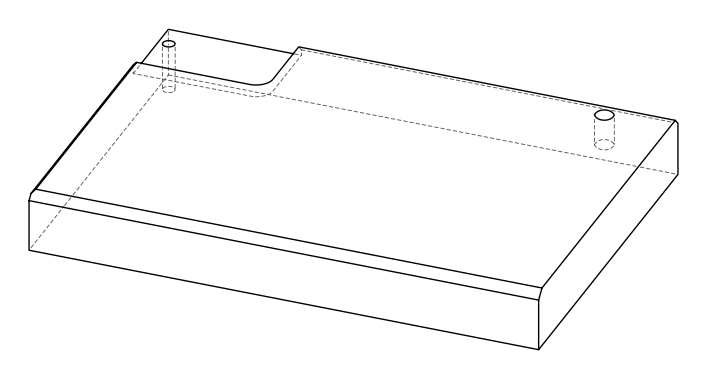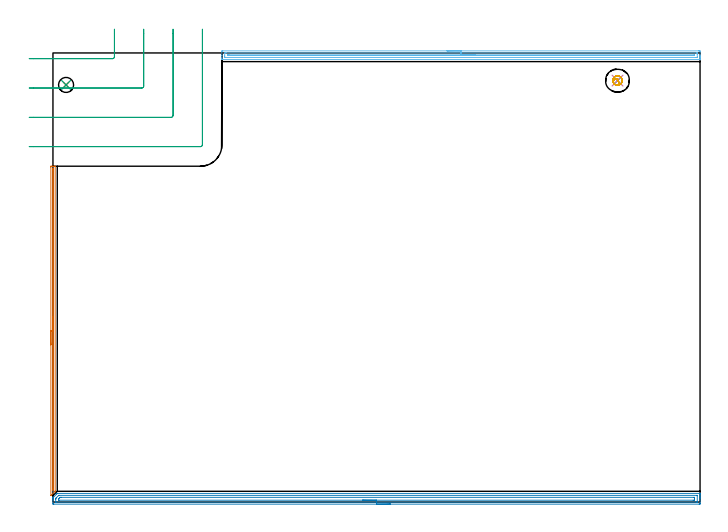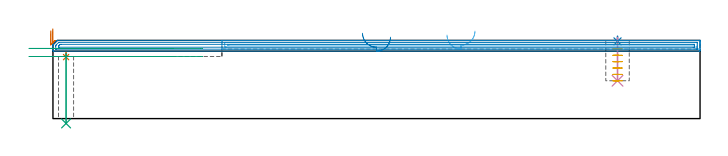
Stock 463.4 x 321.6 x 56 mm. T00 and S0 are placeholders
(PLAN: 9 operations, 5 tool changes, 27.5 min)
(1 SPOT_DRILL | STEP1HOLE | NXT0321_9005460120000 | 0.03 min | 1191 mm3)
(2 SPOT_DRILL_1 | STEP1POCKET | NXT0321_9005460120000 | 0.03 min | 3 mm3)
(3 DRILL_THROUGH_HOLE_INTO_CENTER | STEP1HOLE | NXT0301_079 | 0.2 min | 4125 mm3)
(4 DRILL_BLIND_HOLE_INTO_CENTER | STEP1POCKET | NXT0301_128 | 0.13 min | 3131 mm3)
(5 MILL_ROUGH_BLIND_HOLE_CONTOUR | STEP1POCKET | NXT0201_013 | Spiral | 1 min | 3259 mm3)
(6 AREA_MILL | FG_CHAMFER_SURFACE | UGT0205_001 | 8.38 min | 6659 mm3)
(7 AREA_MILL_1 | FG_CHAMFER_SURFACE_1 | UGT0205_001 | 3.89 min | 1154 mm3)
(8 AREA_MILL_2 | FG_CHAMFER_SURFACE_2 | UGT0205_001 | 11.32 min | 13705 mm3)
(9 MILL_CORNER_NOTCH_RECTANGULAR | CORNER_NOTCH_RECTANGULAR | UGT0201_006 | Follow Part, ap 7, ae 75% | 2.51 min | 110939 mm3)
(TOOL NXT0321_9005460120000 | NC Spot Drill, 142deg, 12mm, Carbide, Uncoated | D12 PA142 FL30 Z2)
(TOOL NXT0301_079 | Carbide Drill 10.8mm [860.1-1080-032A1-MM 2214] | D10.8 PA140 FL55 Z2)
(TOOL NXT0301_128 | Carbide Drill 12mm [861.1-1200-036A1-GP GC34] | D12 PA150 FL37.4 Z2)
(TOOL NXT0201_013 | ENDMILL 10mm | D10 FL30 Z4)
(TOOL UGT0205_001 | Chamfer Mill 20 x 3 x 45 deg. | D20 FL50 Z2)
(TOOL UGT0201_006 | End Mill 28 mm | D28 FL25 Z2)
(OP 1 SPOT_DRILL)
G17 G21 G94 G90
T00 M6
G54
G17 G0 G90 X9.4 Y298.7 S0 M3
G43 Z66. H0
G94 G81 G98 Z44.031 F250. R47.5
G80
M5
M2
(OP 2 SPOT_DRILL_1)
G17 G21 G94 G90
T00 M6
G54
G17 G0 G90 X404.3 Y301.8 S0 M3
G43 Z66. H0
G94 G81 G98 Z55.277 F250. R59.
G80
M5
M2
(OP 3 DRILL_THROUGH_HOLE_INTO_CENTER)
G17 G21 G94 G90
T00 M6
G54
G17 G0 G90 X9.4 Y298.7 S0 M3
G43 Z66. H1
G94 G73 G98 Z-3.465 F250. Q9.593 R46.5
G80
M5
M2
(OP 4 DRILL_BLIND_HOLE_INTO_CENTER)
G17 G21 G94 G90
T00 M6
G54
G17 G0 G90 X404.3 Y301.8 S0 M3
G43 Z66. H1
G94 G81 G98 Z27.1 F250. R58.
G80
M5
M2
(OP 5 MILL_ROUGH_BLIND_HOLE_CONTOUR)
G17 G21 G94 G90
T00 M6
G54
G17 G0 G90 X404.3 Y301.8 S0 M3
G43 Z66. H0
Z54.443
G94 G3 X404.74 Y302.601 R0.522 F250.
X403.389 Y303.235 R1.391
X401.441 Y301.269 R2.25
X402.852 Y298.724 R2.488
X407.376 Y300.352 R3.4
X402.852 Y298.724 R-3.4
X405.114 Y299.538 R1.7
X404.3 Y301.8 R1.7
G0 Z49.886
G3 X404.74 Y302.601 R0.522
X403.389 Y303.235 R1.391
X401.441 Y301.269 R2.25
X402.852 Y298.724 R2.488
X407.376 Y300.352 R3.4
X402.852 Y298.724 R-3.4
X405.114 Y299.538 R1.7
X404.3 Y301.8 R1.7
G0 Z45.329
G3 X404.74 Y302.601 R0.522
X403.389 Y303.235 R1.391
X401.441 Y301.269 R2.25
X402.852 Y298.724 R2.488
X407.376 Y300.352 R3.4
X402.852 Y298.724 R-3.4
X405.114 Y299.538 R1.7
X404.3 Y301.8 R1.7
G0 Z40.771
G3 X404.74 Y302.601 R0.522
X403.389 Y303.235 R1.391
X401.441 Y301.269 R2.25
X402.852 Y298.724 R2.488
X407.376 Y300.352 R3.4
X402.852 Y298.724 R-3.4
X405.114 Y299.538 R1.7
X404.3 Y301.8 R1.7
G0 Z36.214
G3 X404.74 Y302.601 R0.522
X403.389 Y303.235 R1.391
X401.441 Y301.269 R2.25
X402.852 Y298.724 R2.488
X407.376 Y300.352 R3.4
X402.852 Y298.724 R-3.4
X405.114 Y299.538 R1.7
X404.3 Y301.8 R1.7
G0 Z31.657
G3 X404.74 Y302.601 R0.522
X403.389 Y303.235 R1.391
X401.441 Y301.269 R2.25
X402.852 Y298.724 R2.488
X407.376 Y300.352 R3.4
X402.852 Y298.724 R-3.4
X405.114 Y299.538 R1.7
X404.3 Y301.8 R1.7
G0 Z27.1
G3 X404.74 Y302.601 R0.522
X403.389 Y303.235 R1.391
X401.441 Y301.269 R2.25
X402.852 Y298.724 R2.488
X407.376 Y300.352 R3.4
X402.852 Y298.724 R-3.4
X405.114 Y299.538 R1.7
X404.3 Y301.8 R1.7
G0 Z66.
M5
M2
(OP 6 AREA_MILL)
G17 G21 G94 G90
T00 M6
G54
G17 G0 G90 X282.2 Y323.1 S1061 M3
G43 Z66. H0
Z59.8
G94 G1 X282.238 Z58.928 F250.
X282.352 Z58.064
X282.541 Z57.212
X282.803 Z56.38
X283.137 Z55.574
X283.54 Z54.8
X284.008 Z54.064
X284.54 Z53.372
X285.129 Z52.729
X285.772 Z52.14
X286.464 Z51.608
X287.2 Z51.14
X287.974 Z50.737
X288.78 Z50.403
X289.612 Z50.141
X290.463 Z49.952
X291.328 Z49.838
X292.2 Z49.8
X462.325
X462.785 Y323.099 Z49.801
X463.241 Y323.095 Z49.803
X463.39 Y323.091 Z49.805
X463.4 Y322.645 Z50.251
Y320. Z52.894
Y319.45 Z53.446
Y319.118 Z53.778
Y318.569 Z54.327
Y318.237 Z54.658
Y317.572 Z55.327
Y317.243 Z55.657
X463.394 Y316.905 Z55.986
X463.392 Y316.903 Z55.988
X463.233 Y316.9 Z56.
X121.168
X121.008 Y316.903 Z55.988
X121.006 Y316.905 Z55.986
X121. Y317.242 Z55.658
Y317.572 Z55.327
Y318.237 Z54.658
Y319.45 Z53.446
Y320. Z52.894
Y322.37 Z50.526
X121.003 Y322.645 Z50.251
X121.01 Y323.091 Z49.805
X121.159 Y323.095 Z49.803
X121.615 Y323.1 Z49.8
X292.2
Y321.686 Z51.214
X460.999 Y321.685 Z51.215
X461.079
X461.369 Y321.679 Z51.221
X461.39 Y321.584 Z51.316
X461.397 Y321.37 Z51.53
X461.399 Y320.882 Z52.018
X461.4 Y320.486 Z52.414
X461.398 Y318.725 Z54.175
X461.39 Y318.333 Z54.567
X460.999 Y318.318 Z54.582
X460.919 Y318.316 Z54.584
X460.106 Y318.314 Z54.586
X123.401 Y318.315 Z54.585
X123.321
X123.031 Y318.321 Z54.579
X123.01 Y318.416 Z54.484
X123.003 Y318.63 Z54.27
X123.001 Y319.118 Z53.782
X123. Y319.514 Z53.386
X123.002 Y321.275 Z51.625
X123.01 Y321.667 Z51.233
X123.401 Y321.682 Z51.218
X123.481 Y321.684 Z51.216
X124.294 Y321.686 Z51.214
X292.2
Y320.272 Z52.628
X459.213 Y320.271 Z52.629
X459.304 Y320.269 Z52.631
X459.376 Y320.266 Z52.634
X459.39 Y320.264 Z52.636
X459.394 Y320.237 Z52.663
X459.397 Y320.185 Z52.715
X459.399 Y320. Z52.9
Y319.817 Z53.083
X459.393 Y319.754 Z53.146
X459.39 Y319.736 Z53.164
X459.382 Y319.734 Z53.166
X459.35 Y319.731 Z53.169
X459.213 Y319.73 Z53.17
X458.595 Y319.729 Z53.171
X458.32 Y319.728 Z53.172
X125.187 Y319.729 Z53.171
X125.096 Y319.731 Z53.169
X125.024 Y319.734 Z53.166
X125.01 Y319.736 Z53.164
X125.006 Y319.763 Z53.137
X125.003 Y319.815 Z53.085
X125.001 Y320. Z52.9
Y320.184 Z52.716
X125.007 Y320.246 Z52.654
X125.01 Y320.264 Z52.636
X125.018 Y320.266 Z52.634
X125.05 Y320.269 Z52.631
X125.187 Y320.27 Z52.63
X125.805 Y320.272 Z52.628
X126.08
X292.2
X293.072 Z52.666
X293.936 Z52.78
X294.788 Z52.969
X295.62 Z53.232
X296.426 Z53.565
X297.2 Z53.968
X297.936 Z54.437
X298.628 Z54.968
X299.271 Z55.557
X299.86 Z56.201
X300.392 Z56.893
X300.86 Z57.628
X301.263 Z58.402
X301.597 Z59.208
X301.859 Z60.04
X302.048 Z60.892
X302.162 Z61.757
X302.2 Z62.628
G0 Z66.
M5
M2
(OP 7 AREA_MILL_1)
G17 G21 G94 G90
T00 M6
G54
G17 G0 G90 X-1.5 Y112.55 S1061 M3
G43 Z66. H0
Z62.9
G94 G1 Y112.588 Z62.028 F250.
Y112.702 Z61.164
Y112.891 Z60.312
Y113.153 Z59.48
Y113.487 Z58.674
Y113.89 Z57.9
Y114.358 Z57.164
Y114.89 Z56.472
Y115.479 Z55.829
Y116.122 Z55.24
Y116.814 Z54.708
Y117.55 Z54.24
Y118.324 Z53.837
Y119.13 Z53.503
Y119.962 Z53.241
Y120.814 Z53.052
Y121.678 Z52.938
Y122.55 Z52.9
Y239.896
X-1.498 Y240.214 Z52.902
X-1.493 Y240.467 Z52.904
X-1.492 Y240.495 Z52.906
X-1.251 Y240.5 Z53.146
X-0.69 Z53.706
X-0.383 Z54.012
X0.231 Z54.63
X1.351 Z55.75
X1.424 Z55.823
X1.514 Y240.496 Z55.905
X1.597 Y240.49 Z55.988
X1.6 Y240.342 Z56.
Y7.881
X1.597 Y7.705 Z55.989
X1.539 Y7.641 Z55.935
X1.37 Y7.47 Z55.77
X-1.437 Y4.662 Z52.961
X-1.493 Y4.618 Z52.904
X-1.496 Y4.632 Z52.903
X-1.499 Y4.686 Z52.899
X-1.5 Y122.55 Z52.9
X-0.086 Z54.314
X-0.085 Y238.111 Z54.315
X-0.084 Y238.391 Z54.316
X-0.081 Y238.478 Z54.319
X-0.079 Y238.491 Z54.321
X-0.072 Y238.494 Z54.328
X-0.046 Y238.497 Z54.354
X0.108 Y238.498 Z54.508
X0.17 Y238.491 Z54.57
X0.179 Y238.488 Z54.579
X0.181 Y238.469 Z54.581
X0.184 Y238.419 Z54.584
X0.185 Y238.111 Z54.585
X0.186 Y237.805 Z54.586
X0.185 Y9.36 Z54.585
X0.183 Y9.083 Z54.583
X0.179 Y8.774 Z54.579
X0.167 Y8.729 Z54.567
X-0.085 Y8.466 Z54.315
X-0.086 Y8.774 Z54.314
Y9.053
Y122.55
Y123.422 Z54.352
Y124.286 Z54.466
Y125.138 Z54.655
Y125.97 Z54.917
Y126.776 Z55.251
Y127.55 Z55.654
Y128.286 Z56.123
Y128.978 Z56.654
Y129.621 Z57.243
Y130.21 Z57.886
Y130.742 Z58.578
Y131.21 Z59.314
Y131.613 Z60.088
Y131.947 Z60.894
Y132.209 Z61.726
Y132.398 Z62.578
Y132.512 Z63.443
Y132.55 Z64.314
G0 Z66.
M5
M2
(OP 8 AREA_MILL_2)
G17 G21 G94 G90
T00 M6
G54
G17 G0 G90 X241.7 Y-1.5 S1061 M3
G43 Z66. H0
Z58.3
G94 G1 X241.662 Z57.428 F250.
X241.548 Z56.563
X241.359 Z55.712
X241.097 Z54.88
X240.763 Z54.074
X240.36 Z53.3
X239.892 Z52.564
X239.36 Z51.872
X238.771 Z51.229
X238.128 Z50.64
X237.436 Z50.108
X236.7 Z49.64
X235.926 Z49.237
X235.12 Z48.903
X234.288 Z48.641
X233.436 Z48.452
X232.572 Z48.338
X231.7 Z48.3
X0.626
X0.269 Y-1.496 Z48.302
X0.01 Y-1.492 Z48.304
X0. Y-1.148 Z48.648
Y1.476 Z51.271
Y2.175 Z51.975
Y2.875 Z52.674
X0.003 Y3.053 Z52.845
X0.01 Y3.111 Z52.903
X0.124 Y3.224 Z53.022
X0.179 Y3.28 Z53.078
X2.769 Y5.869 Z55.668
X3.011 Y6.11 Z55.905
X3.105 Y6.198 Z55.987
X3.307 Y6.2 Z56.
X463.221
X463.39 Y6.198 Z55.989
X463.397 Y6.062 Z55.854
X463.4 Y5.918 Z55.718
Y5.673 Z55.472
Y4.973 Z54.768
Y3.749 Z53.546
Y3.224 Z53.019
Y2.612 Z52.408
Y-0.885 Z48.912
X463.396 Y-1.148 Z48.65
X463.39 Y-1.493 Z48.304
X463.131 Y-1.497 Z48.302
X462.774 Y-1.5 Z48.3
X231.7
Y-0.086 Z49.714
X2.221 Y-0.085 Z49.715
X2.058 Y-0.083 Z49.717
X2.019 Y-0.08 Z49.72
X2.01 Y-0.077 Z49.723
X2.006 Y-0.066 Z49.734
X2.003 Y-0.033 Z49.767
X2. Y0.131 Z49.931
Y1.88 Z51.68
X2.004 Y2.35 Z52.15
X2.008 Y2.552 Z52.352
X2.012 Y2.65 Z52.45
X2.057 Y2.698 Z52.498
X2.414 Y3.063 Z52.863
X3.947 Y4.597 Z54.397
X4.05 Y4.698 Z54.498
X4.121 Y4.763 Z54.563
X4.141 Y4.779 Z54.579
X4.158 Y4.781 Z54.581
X4.201 Y4.784 Z54.584
X4.393 Y4.785 Z54.585
X461.179
X461.342 Y4.783 Z54.583
X461.381 Y4.78 Z54.58
X461.39 Y4.777 Z54.577
X461.394 Y4.766 Z54.566
X461.397 Y4.733 Z54.533
X461.4 Y4.569 Z54.369
Y0.197 Z49.997
X461.397 Y0.062 Z49.862
X461.393 Y-0.046 Z49.754
X461.39 Y-0.075 Z49.725
X461.378 Y-0.079 Z49.721
X461.337 Y-0.081 Z49.719
X460.986 Y-0.085 Z49.715
X231.7 Y-0.086 Z49.714
Y1.328 Z51.128
X4.352 Y1.329 Z51.129
X4.201 Y1.33 Z51.13
X4.052 Y1.333 Z51.133
X4.016 Y1.335 Z51.135
X4.01 Y1.359 Z51.159
X4.004 Y1.41 Z51.21
X4.001 Y1.476 Z51.276
Y1.672 Z51.472
X4.006 Y2.011 Z51.811
X4.01 Y2.179 Z51.979
X4.153 Y2.35 Z52.15
X4.175 Y2.375 Z52.175
X4.201 Y2.402 Z52.202
X5.06 Y3.259 Z53.059
X5.095 Y3.292 Z53.092
X5.193 Y3.365 Z53.165
X5.281 Y3.367 Z53.167
X5.467 Y3.37 Z53.17
X5.839 Y3.371 Z53.171
X5.989 Y3.372 Z53.172
X459.048 Y3.371 Z53.171
X459.199 Y3.37 Z53.17
X459.348 Y3.367 Z53.167
X459.384 Y3.365 Z53.165
X459.39 Y3.341 Z53.141
X459.396 Y3.29 Z53.09
X459.399 Y3.224 Z53.024
X459.4 Y3.027 Z52.827
Y2.153 Z51.953
X459.397 Y1.476 Z51.276
X459.393 Y1.377 Z51.177
X459.389 Y1.335 Z51.135
X459.345 Y1.332 Z51.132
X459.199 Y1.33 Z51.13
X458.455 Y1.328 Z51.128
X231.7
X230.828 Z51.166
X229.964 Z51.28
X229.112 Z51.469
X228.28 Z51.732
X227.474 Z52.065
X226.7 Z52.468
X225.964 Z52.937
X225.272 Z53.468
X224.629 Z54.057
X224.04 Z54.701
X223.508 Z55.393
X223.04 Z56.128
X222.637 Z56.902
X222.303 Z57.708
X222.041 Z58.54
X221.852 Z59.392
X221.738 Z60.257
X221.7 Z61.128
G0 Z66.
M5
M2
(OP 9 MILL_CORNER_NOTCH_RECTANGULAR)
G17 G21 G94 G90
T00 M6
G54
G17 G0 G90 X-17. Y317.5 S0 M3
G43 Z66. H0
Z50.25
G94 G1 X-14. F250.
X42.607 F500.
G3 X44. Y318.893 R1.4
G1 Y335.6
Y338.6 F250.
G0 Z66.
X-17. Y296.5
Z50.25
G1 X-14.
X63.607 F500.
G3 X65. Y297.893 R1.4
G1 Y335.6
Y338.6 F250.
G0 Z66.
X-17. Y275.5
Z50.25
G1 X-14.
X84.606 F500.
G3 X86. Y276.894 R1.4
G1 Y335.6
Y338.6 F250.
G0 Z66.
X-17. Y254.5
Z50.25
G1 X-14.
X105.606 F500.
G3 X107. Y255.894 R1.4
G1 Y335.6
Y338.6 F250.
G0 Z66.
X-17. Y317.5
Z44.5
G1 X-14.
X42.607 F500.
G3 X44. Y318.893 R1.4
G1 Y335.6
Y338.6 F250.
G0 Z66.
X-17. Y296.5
Z44.5
G1 X-14.
X63.607 F500.
G3 X65. Y297.893 R1.4
G1 Y335.6
Y338.6 F250.
G0 Z66.
X-17. Y275.5
Z44.5
G1 X-14.
X84.606 F500.
G3 X86. Y276.894 R1.4
G1 Y335.6
Y338.6 F250.
G0 Z66.
X-17. Y254.5
Z44.5
G1 X-14.
X105.606 F500.
G3 X107. Y255.894 R1.4
G1 Y335.6
Y338.6 F250.
G0 Z66.
M5
M2
